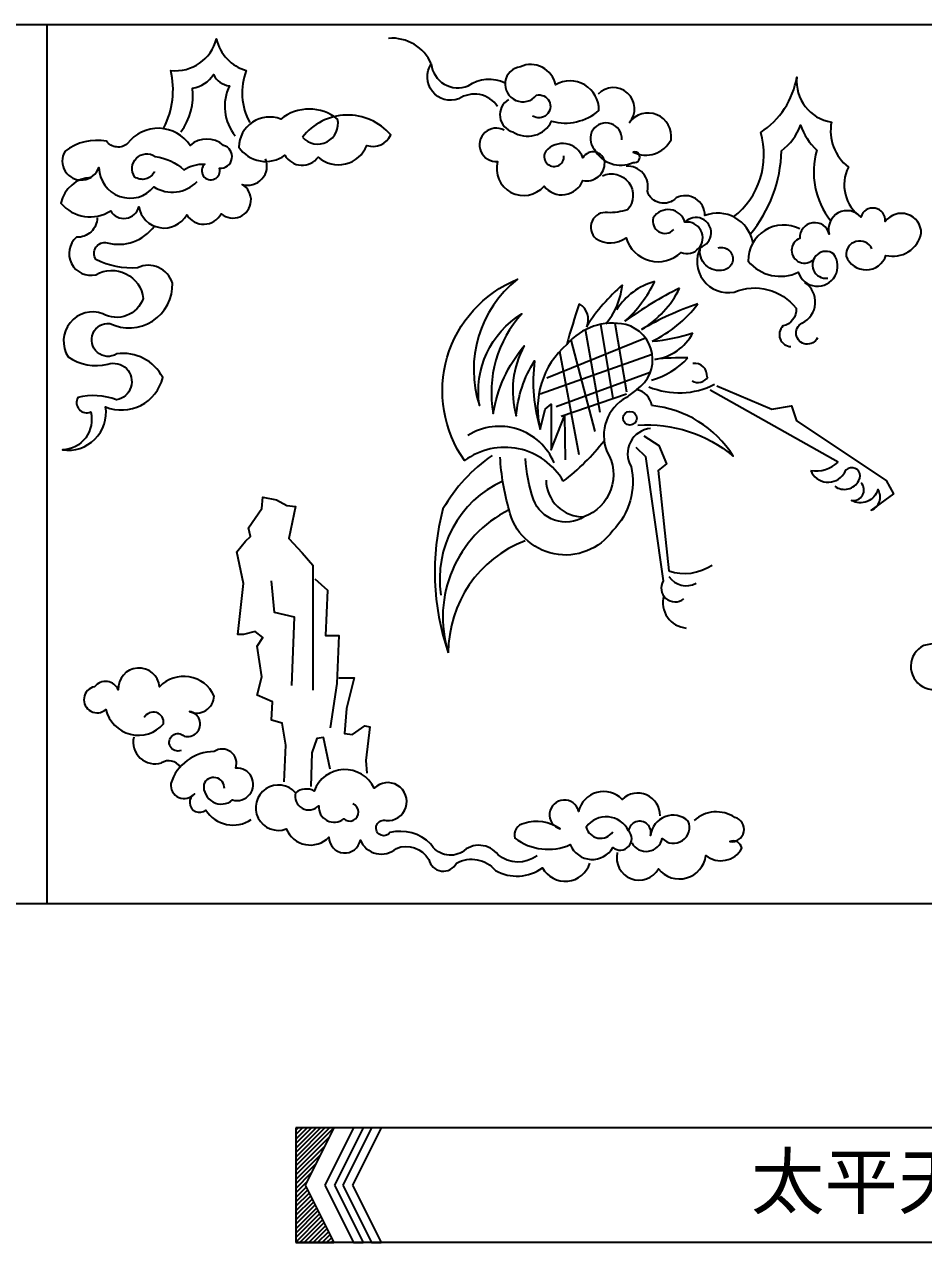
# Model space of a CAD drawing. Extents: x -66030 to 95157, y -13132 to 45879.
# Drawn here: x -41525 to -41014, y 3972 to 4664 of the extents above; entities that cross this region are included whole.
import ezdxf

# ---------------------------------------------------------------- set-up
doc = ezdxf.new("R2010")
doc.units = 0
doc.header["$LTSCALE"] = 100
doc.header["$MEASUREMENT"] = 0
for name, color, linetype in [('3', 11, 'CONTINUOUS'), ('4', 121, 'CONTINUOUS'), ('BH', 21, 'CONTINUOUS'), ('TEXT', 105, 'CONTINUOUS')]:
    doc.layers.add(name, color=color, linetype=linetype)
doc.styles.add('HZ', font='simhei.ttf')

# ---------------------------------------------------------------- blocks, each defined once
blk = doc.blocks.new('A$C08F46242')
at = {"layer": '3'}
blk.add_line((579.46, 500), (579.46, 0), dxfattribs=at)
for points in [[(646.01, 441.19, 0.175038), (650, 473.75, 0.369752), (675.93, 491.69, 0.276229), (692.89, 473.75, 0.226228), (694.89, 444.18, 0.226228)], [(655.65, 438.86, 0.187737), (662.3, 463.78, 0.218244), (674.27, 471.42, 0.266655), (683.25, 465.11, 0.287202), (686.58, 436.54, 0.287202)], [(835.8, 453.28, 0.417176), (813.69, 457.59, -0.720803), (798.06, 477.52, 0.501926), (819.09, 465.13, -0.27877), (840.11, 466.75)], [(842.04, 457.26, 0.660306), (844.47, 438.87, 0.448506), (866.52, 444.94, 0.248866), (893.42, 451, 0.587763), (868.68, 465.67, 0.485092), (848.74, 475.91, 1.477099), (857.9, 459.75, -1.504826), (855.74, 447.9)], [(969.98, 390.54, 0.308227), (985.46, 438.56, 0.207538), (1005.98, 469.94, 0.397559), (1025.66, 444.42, 0.28208), (1035.3, 418.89, 0.371867), (1042.42, 390.44)], [(906.42, 434.43, 1.500004), (890.78, 429.05, 0.401829), (912.89, 421.51, 1.277829), (912.89, 427.43, 0.413965), (934.45, 434.43, 0.783846), (910.73, 444.13, 0.977283), (892.94, 460.29)], [(640.69, 416.27, -0.464601), (629.38, 413.28, -0.830217), (641.02, 424.91, -0.155749), (657.31, 417.27, -0.154893), (669.28, 420.59, 1.825228), (677.6, 418.27, 0.917593), (679.92, 431.22, 0.380437), (660.97, 431.22, 0.515901), (625.39, 432.22, -0.434055), (613.42, 433.55, 0.21567), (589.81, 427.9, 1.104137), (609.1, 418.6, 0.69824), (640.36, 407.63, 0.35758), (664.96, 410.62, 0.35758)], [(839.57, 439.82, 1.341893), (835.8, 422.04, 0.801173), (862.21, 408.04, 0.583165), (884.31, 411.27, 0.488975), (896.71, 421.51, 0.730888), (884.31, 424.2, 0.568633), (863.29, 427.97, 1.418648), (873.53, 425.28)], [(979.43, 380.72, 0.171591), (997.19, 428.1, 0.151559), (1008.08, 442.74, 0.125234), (1017.29, 428.52, 0.24036), (1025.19, 388.42)], [(604.78, 412.95, 0.349746), (587.49, 398.33, 0.376877), (615.75, 394.01, 0.678432), (631.71, 396.34, 0.70255), (658.98, 391.69, 0.575698), (678.59, 392.35, 1.091011), (690.57, 408.96, 0.624189), (703.87, 423.58)], [(980.86, 376.22, 0.468492), (953.64, 391.28, 0.569619), (937.31, 401.32, -0.575693), (920.98, 405.09, 0.510235), (908.83, 419.31)], [(895.43, 413.87, -0.811937), (909.67, 394.63, -0.086237), (898.36, 392.95, 0.754248), (891.66, 378.31, 0.321757), (908.83, 378.73, 0.561501), (940.24, 370.36, 1.298432), (942.33, 387.51, 0.64728), (924.33, 390.02, 0.780616), (936.05, 383.33)], [(1048.7, 372.45, 0.845819), (1034.04, 368.27, 0.711962), (1056.65, 368.69, 0.425402), (1076.75, 381.24, 0.719336), (1056.23, 387.93, 0.906031), (1042.42, 390.44, 0.801729), (1024.41, 380.82, 0.908732), (1007.66, 378.31, 1.2578), (1015.61, 366.59)], [(608.15, 390.07, -0.424142), (596.29, 379, 0.781195), (607.36, 357.66, -0.543895), (634.26, 344.22, -0.473151), (611.32, 335.52, 0.715045), (591.54, 311.01, 0.219957), (614.12, 306.86, -1.065821), (619.09, 286.54, 0.154244), (597.04, 287.84, 0.706199), (604.39, 279.63, -0.477703), (588.37, 258.05, 0.498992), (612.9, 282.55, 0.459681), (645.34, 299.16, 0.324869), (619.23, 312.6, -1.388545), (615.27, 329.99, 0.56692), (650.88, 352.91, 0.459639), (631.1, 361.61, -0.14112), (607.36, 366.35, -0.678986), (613.69, 375.84, 0.313802), (640.59, 385.33)], [(961.18, 372.87, -1.034158), (964.53, 360.32, -0.55728), (951.13, 373.29, 1.29943), (942.33, 387.51, 1.29943)], [(1007.66, 383.75, 0.566456), (978.35, 365.34, 0.343241), (1006.82, 359.06, 1.178204), (1026.92, 369.52, 1.473079), (1023.57, 355.72)], [(951.13, 373.29, 0.622294), (970.39, 347.77, -0.341134), (1005.56, 338.56, -0.374345), (998.03, 328.52, 0.652726), (1002.63, 316.8)], [(873.16, 240.23, 0.44849), (817, 251.97, -0.482547), (847.04, 355.06, 0.314662), (825.49, 283.29, -0.304011), (849.66, 335.49, 0.234997), (833.33, 278.72, -0.136727), (850.96, 317.22, 0.197857), (846.39, 277.42, -0.121798), (856.84, 308.74, 0.107053), (860.1, 269.59, 0.107053)], [(1017.71, 321.82, -1.378344), (1008.91, 330.19, 0.583256), (1010.59, 353.2, 0.583256)], [(914.96, 292.43, 0.6434), (908.67, 329.3, 0.282525), (875.18, 317.99, 0.285305), (860.1, 269.59)], [(915.61, 272.2, -0.191902), (969.81, 254.58, 0.231326), (923.45, 283.29, 0.310536), (914.96, 292.43, 0.015616), (909.08, 287.86, 0.382306), (897.98, 257.19, -0.470228), (884.92, 220, -0.473738), (856.19, 229.79, -0.063702), (851.61, 253.28)], [(960.56, 294.43), (991.69, 281.23), (1003.01, 283.11), (1005.84, 274.63), (1056.78, 240.7), (1061.03, 233.16), (1048.29, 223.73, 0.47577), (1052.07, 235.51, -0.49027), (1036.97, 229.39, 0.720953), (1042.63, 239.28)], [(922.79, 270.24, 0.551413), (911.69, 248.71, -0.257754), (901.24, 212.17, -0.649624), (842.34, 223.98, -0.056187), (837.25, 253.93)], [(1143.24, 148.32, 0.232244), (1122.47, 147.15, 0.488276), (1101.64, 146.83, 0.134872), (1078.12, 146.79, 1.059982), (1090.97, 123.92, 0.706102), (1118.04, 120.31, 0.759942), (1140.89, 129.12, 0.416046), (1114.43, 137.86)], [(655.81, 87.14, -1.836467), (657.57, 95.33, 1.06124), (660.5, 109.37, 0.53913), (674.55, 118.15, 0.53399), (643.51, 123.41, 0.98489), (620.09, 121.66, 0.573369), (606.62, 123.41, 1.322578), (613.06, 110.54, 0.61449), (645.85, 102.35, 0.829448), (634.73, 105.86)], [(680.41, 65.49, 0.864562), (668.69, 67.83, 0.672522), (685.09, 59.05, 1.19292), (686.85, 77.19, 0.730301), (674.55, 86.55, 0.32681), (649.95, 68.41, 0.74233), (663.42, 62.56, 1.057583), (669.86, 53.2, 0.422435), (695.63, 47.93, 0.422435)], [(858.21, 27.35, -0.350492), (836.12, 27.87, 0.446069), (815.6, 29.45, -0.420855), (797.72, 34.18, 0.260547), (774.57, 40.49, -1.952751), (772.47, 47.32, 1.564906), (765.63, 65.71, 0.664494), (731.44, 64.14, 0.308029), (720.91, 63.09, 1.915135), (715.65, 42.59, 0.539545), (739.85, 37.86, 0.909338), (757.74, 36.28, 0.517901), (778.25, 31.55, -0.369686), (796.66, 25.24, 0.703875), (812.45, 23.14, -0.362889), (834.54, 18.94, 0.294006), (861.37, 20.51, 0.66737), (888.2, 23.14)], [(720.91, 63.09, 0.764974), (734.07, 55.73, 0.659175), (748.27, 48.37, 1.201198), (753.53, 56.78, 1.201198)], [(928.18, 49.95, 0.671249), (906.61, 59.41, 0.595504), (881.88, 52.57, 1.737934), (871.36, 42.59, 0.23347), (850.85, 45.74, 0.439857), (845.59, 37.33, 0.270807), (877.15, 33.65, 0.630197), (901.35, 32.08, 0.945942), (910.29, 41.54, 0.566711), (886.09, 43.64, 0.642357), (901.35, 41.01)], [(903.88, 29.09, 0.865817), (927.28, 19.85, 0.665487), (954.23, 27.52, 0.471114), (974.68, 31.64, 0.484347), (967.8, 35.38, 0.947744), (970.75, 49.13, 0.342562), (947.54, 47.36)], [(912.14, 34.59, 0.688282), (929.45, 37.15, 0.829356), (944.2, 46.97, 0.615796), (922.76, 38.91, 1.055778), (910.29, 41.54)]]:
    blk.add_lwpolyline(points, format="xyb", dxfattribs=at)
blk.add_lwpolyline([(724.81, 435.87, 0.778131), (744.77, 446.17, 0.350487), (712.51, 446.17, 0.51655), (688.57, 430.23, 0.422416), (714.84, 425.57, 0.544313), (733.79, 424.58, 0.525796), (761.39, 431.22, 0.396465), (775.02, 437.2, 0.473175)], format="xyb", close=True, dxfattribs=at)
for points in [[(894.05, 279.34), (885.84, 326.49)], [(901.6, 287.36), (894.57, 329.51)], [(902.47, 330.13), (909.14, 291.13)], [(863.86, 299.14), (919.83, 321.81)], [(891.22, 268.5), (877.65, 320.65)], [(923.75, 312.4), (860.09, 289.71)], [(882.26, 255.31), (871.11, 314.03)], [(922.64, 302.16), (869.05, 282.64)], [(1029.43, 251.07), (956.78, 292.07)], [(860.1, 269.59), (862.92, 281.23), (866.22, 284.06), (866.22, 258.14), (873.77, 277.46), (874.24, 252.48)], [(909.14, 289.71), (871.88, 276.99)], [(919.05, 266.15), (927.54, 260.49), (931.78, 250.12), (927.07, 246.35), (933.2, 189.33)], [(914.33, 259.55), (919.99, 254.36), (929.9, 183.67)], [(714.35, 69.44), (715.44, 90.22), (713.25, 102.8), (707.23, 104.44), (707.78, 114.83), (699.03, 118.65), (701.76, 129.04), (699.03, 146.54), (702.31, 151.46), (697.93, 154.74), (691.36, 153.1), (688.08, 153.1), (691.36, 182.08), (687.53, 200.12), (692.46, 206.14), (695.19, 208.87), (694.1, 213.79), (701.76, 224.73), (702.31, 231.29), (709.97, 229.65), (715.99, 226.37), (720.91, 225.82), (717.08, 207.78), (724.75, 199.57), (730.76, 192.47), (730.76, 121.39)], [(718.73, 124.12), (720.37, 162.94), (708.88, 165.68), (707.23, 183.72)], [(731.86, 184.81), (738.97, 178.25), (737.88, 152.55), (745.54, 152.55), (744.45, 125.21), (740.61, 100.06)], [(745.54, 128.5), (754.3, 128.5), (749.92, 111), (748.82, 96.78), (753.2, 96.24), (760.31, 101.16), (763.05, 100.61), (760.86, 81.47), (761.41, 74.37)], [(740.61, 76.55), (736.78, 94.6), (732.95, 94.05), (730.22, 85.85), (729.67, 66.71)]]:
    blk.add_lwpolyline(points, dxfattribs=at)
blk.add_circle((911.03, 276.04), 3.89, dxfattribs=at)
for centre, radius, start, end in [((775.77, 467.84), 24.3, 23.47101, 94.64439), ((934.73, 318.17), 36.89, 105.00293, 147.88896), ((855.29, 388.59), 78.07, 312.66886, 333.54455), ((981.21, 267.36), 112.65, 131.34825, 147.21254), ((865.33, 356.5), 41.71, 320.15544, 353.70689), ((1029.85, 165.42), 205.61, 116.11926, 126.27439), ((888.11, 375.43), 57.17, 301.09095, 333.63246), ((1172.96, 239.39), 307.98, 160.71855, 165.21309), ((876.9, 332.08), 10.48, 336.42361, 59.24249), ((1002.98, 181.61), 168.14, 108.47263, 120.50548), ((892.19, 384.97), 72.35, 295.87559, 322.65551), ((915.63, 418.82), 99.28, 274.70221, 288.34794), ((921.25, 338.31), 29.07, 277.77101, 331.83235), ((911.98, 339.47), 43.25, 285.1677, 317.85853), ((941.45, 173.07), 137.4, 88.91813, 96.80185), ((948.01, 300.32), 6.93, 354.14185, 99.37813), ((949.72, 302.86), 6.51, 239.39474, 330.06838), ((938.99, 334.87), 44.35, 247.31298, 297.03283), ((836.84, 237.83), 33.64, 22.43339, 122.10551), ((791.42, 345.76), 133.49, 307.76038, 321.85829), ((887.09, 176.76), 95.23, 124.87481, 149.84856), ((1016.81, 264.69), 18.57, 260.87157, 312.81818), ((1023.8, 250.47), 10.76, 202.48865, 326.09982), ((1037.27, 243.26), 4.7, 326.98254, 165.12853), ((864.25, 184.53), 61.38, 114.59394, 188.44492), ((884.53, 241.17), 21.17, 180.77444, 271.03704), ((1032.98, 244.83), 9.21, 233.778, 333.34069), ((939.77, 188.64), 139.73, 165.09189, 199.15391), ((872.57, 163.16), 67.92, 116.42925, 197.44847), ((875.72, 142.95), 67.95, 110.94214, 180.13447), ((942.15, 215.64), 27.8, 251.22455, 304.09619), ((936.82, 179.66), 8, 149.91529, 307.43739), ((943.09, 192.83), 12, 214.5182, 298.25008), ((944.22, 171.18), 14.42, 163.86774, 265.56813), ((641.07, 92.07), 12.49, 167.62225, 286.83152), ((648.78, 73.67), 7.64, 32.50568, 122.45729)]:
    blk.add_arc(centre, radius, start, end, dxfattribs=at)
at = {"layer": '4'}
blk.add_lwpolyline([(2543.3, 0), (0, 0), (0, 500), (2543.3, 500)], close=True, dxfattribs=at)
blk = doc.blocks.new('A$C67C823C9')
at = {"layer": '3'}
for p, q in [((0, 65.25), (0, 0)), ((1101.22, 65.25), (0, 65.25)), ((21.6, 65.25), (5.28, 32.63)), ((32.8, 65.25), (16.48, 32.63)), ((38.4, 65.25), (22.07, 32.63)), ((43, 65.25), (26.68, 32.63)), ((48.6, 65.25), (32.28, 32.63)), ((1052.62, 65.25), (1068.94, 32.63)), ((1058.22, 65.25), (1052.62, 65.25)), ((1058.22, 65.25), (1074.54, 32.63)), ((1062.83, 65.25), (1079.15, 32.63)), ((1068.42, 65.25), (1062.83, 65.25)), ((1068.42, 65.25), (1084.75, 32.63)), ((1079.62, 65.25), (1095.94, 32.63)), ((1101.22, 65.25), (1079.62, 65.25)), ((1101.22, 65.25), (1101.22, 0)), ((5.28, 32.63), (21.6, 0)), ((16.48, 32.63), (32.8, 0)), ((22.07, 32.63), (38.4, 0)), ((26.68, 32.63), (43, 0)), ((32.28, 32.63), (48.6, 0)), ((1068.94, 32.63), (1052.62, 0)), ((1074.54, 32.63), (1058.22, 0)), ((1079.15, 32.63), (1062.83, 0)), ((1084.75, 32.63), (1068.42, 0)), ((1095.94, 32.63), (1079.62, 0)), ((0, 0), (21.6, 0)), ((1101.22, 0), (0, 0)), ((32.8, 0), (38.4, 0)), ((43, 0), (48.6, 0)), ((1058.22, 0), (1052.62, 0)), ((1068.42, 0), (1062.83, 0)), ((1101.22, 0), (1079.62, 0))]:
    blk.add_line(p, q, dxfattribs=at)
at = {"layer": 'BH'}
for p, q in [((0, 61.39), (3.86, 65.25)), ((0, 46.11), (19.14, 65.25)), ((0, 48.66), (16.59, 65.25)), ((0, 51.21), (14.05, 65.25)), ((0, 53.75), (11.5, 65.25)), ((0, 56.3), (8.95, 65.25)), ((0, 58.84), (6.41, 65.25)), ((0, 63.93), (1.32, 65.25)), ((0, 43.57), (21.53, 65.09)), ((1079.95, 64.58), (1080.63, 65.25)), ((1080.8, 62.88), (1083.17, 65.25)), ((1081.65, 61.19), (1085.72, 65.25)), ((1082.5, 59.49), (1088.26, 65.25)), ((1083.35, 57.79), (1090.81, 65.25)), ((1084.2, 56.1), (1093.35, 65.25)), ((1085.05, 54.4), (1095.9, 65.25)), ((1085.9, 52.7), (1098.44, 65.25)), ((1086.74, 51.01), (1100.99, 65.25)), ((1087.59, 49.31), (1101.22, 62.94)), ((0, 41.02), (18.98, 60)), ((1088.44, 47.61), (1101.22, 60.39)), ((1089.29, 45.92), (1101.22, 57.85)), ((0, 38.48), (16.43, 54.91)), ((0, 35.93), (13.88, 49.81)), ((1090.14, 44.22), (1101.22, 55.3)), ((1090.99, 42.52), (1101.22, 52.75)), ((1091.84, 40.83), (1101.22, 50.21)), ((0, 33.39), (11.33, 44.72)), ((1092.69, 39.13), (1101.22, 47.66)), ((1093.54, 37.43), (1101.22, 45.12)), ((1094.38, 35.74), (1101.22, 42.57)), ((0, 30.84), (8.78, 39.62)), ((1092.97, 26.68), (1101.22, 34.94)), ((1095.23, 34.04), (1101.22, 40.03)), ((1095.51, 31.77), (1101.22, 37.48)), ((0, 28.29), (6.23, 34.53)), ((0, 25.75), (5.81, 31.56)), ((0, 23.2), (6.66, 29.87)), ((0, 20.66), (7.51, 28.17)), ((1087.87, 16.49), (1101.22, 29.84)), ((1090.42, 21.59), (1101.22, 32.39)), ((0, 18.11), (8.36, 26.47)), ((0, 15.57), (9.21, 24.78)), ((0, 13.02), (10.06, 23.08)), ((0, 10.48), (10.91, 21.38)), ((1080.22, 1.21), (1101.22, 22.21)), ((1082.77, 6.3), (1101.22, 24.75)), ((1085.32, 11.4), (1101.22, 27.3)), ((0, 7.93), (11.76, 19.69)), ((0, 5.38), (12.6, 17.99)), ((0, 2.84), (13.45, 16.29)), ((0, 0.29), (14.3, 14.6)), ((1081.56, 0), (1101.22, 19.66)), ((1084.11, 0), (1101.22, 17.12)), ((1086.65, 0), (1101.22, 14.57)), ((2.25, 0), (15.15, 12.9)), ((4.8, 0), (16, 11.2)), ((7.34, 0), (16.85, 9.51)), ((9.89, 0), (17.7, 7.81)), ((1089.2, 0), (1101.22, 12.03)), ((1091.74, 0), (1101.22, 9.48)), ((1094.29, 0), (1101.22, 6.93)), ((12.43, 0), (18.55, 6.11)), ((14.98, 0), (19.4, 4.42)), ((17.53, 0), (20.24, 2.72)), ((20.07, 0), (21.09, 1.02)), ((1096.83, 0), (1101.22, 4.39)), ((1099.38, 0), (1101.22, 1.84))]:
    blk.add_line(p, q, dxfattribs=at)

msp = doc.modelspace()

# ---------------------------------------------------------------- block references
at = {"layer": '3'}
for name, p in [('A$C08F46242', (-42092.16, 4164.2)), ('A$C67C823C9', (-41371.12, 3971.58))]:
    msp.add_blockref(name, p, dxfattribs=at)

# ---------------------------------------------------------------- texts
at = {"layer": 'TEXT', "insert": (-41112.27, 4004.69), "char_height": 30.6, "attachment_point": 4, "style": 'HZ'}
msp.add_mtext('太平天国式寿比南山建筑彩画', dxfattribs=at)

doc.saveas('drawing.dxf')
